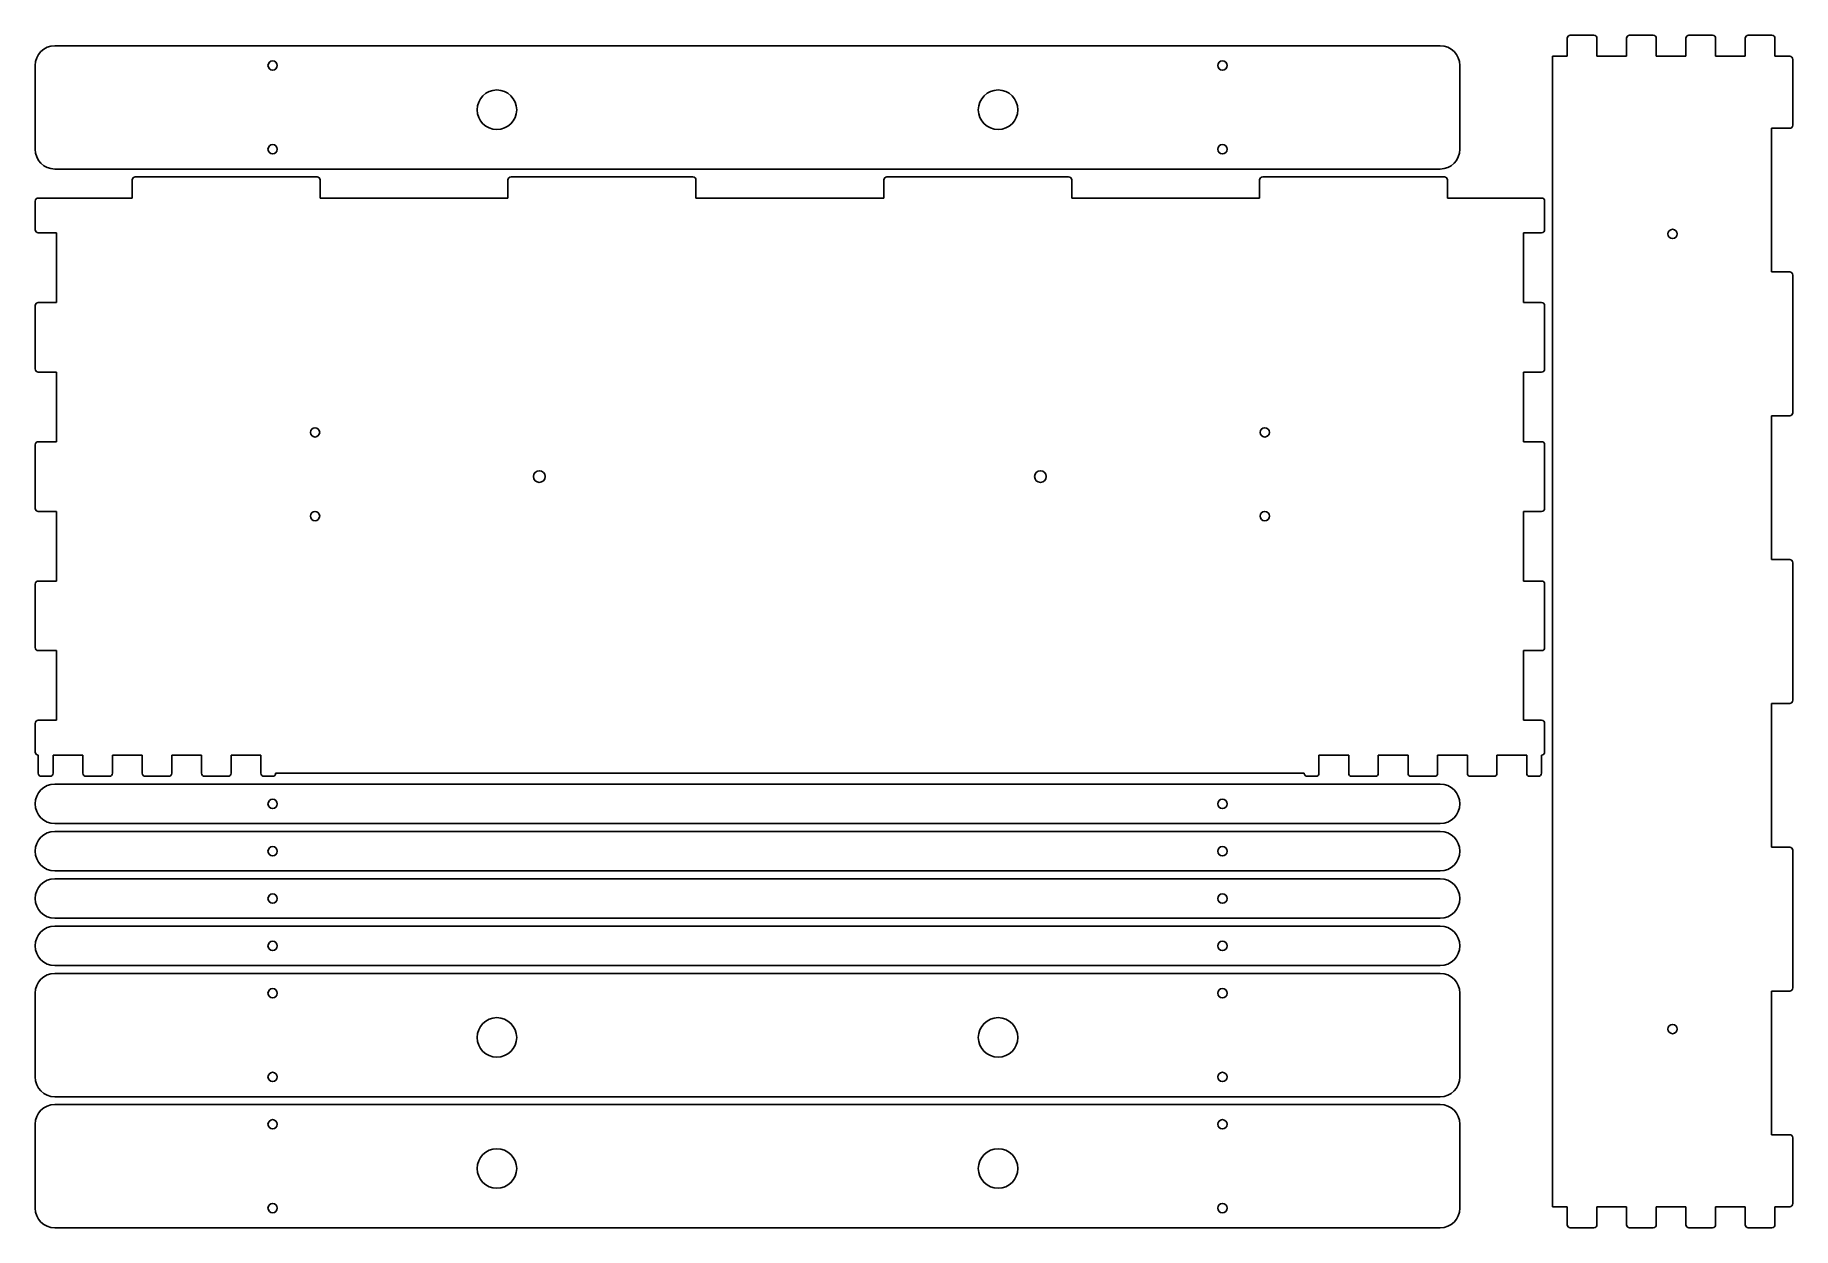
# Model space of a CAD drawing. Header units: millimetres. Extents: x 0 to 1129, y 0 to 766.
import ezdxf

# ---------------------------------------------------------------- set-up
doc = ezdxf.new("R2010")
doc.units = ezdxf.units.MM
doc.layers.add('SheetCutProfiles', color=7, linetype='CONTINUOUS')

msp = doc.modelspace()

# ---------------------------------------------------------------- linework, layer by layer
at = {"layer": 'SheetCutProfiles'}
for p, q in [((902.1, 759.2), (12.7, 759.2)), ((983.7, 764), (983.7, 752.4)), ((985.7, 766), (1000.8, 766)), ((1002.8, 752.4), (1002.8, 764)), ((1021.8, 764), (1021.8, 752.4)), ((1023.8, 766), (1038.9, 766)), ((1040.9, 752.4), (1040.9, 764)), ((1059.9, 764), (1059.9, 752.4)), ((1061.9, 766), (1077, 766)), ((1079, 752.4), (1079, 764)), ((1098, 764), (1098, 752.4)), ((1100, 766), (1115.1, 766)), ((1117.1, 752.4), (1117.1, 764)), ((0, 692.7), (0, 746.5)), ((914.8, 692.7), (914.8, 746.5)), ((974.2, 752.4), (983.7, 752.4)), ((974.2, 752.4), (974.2, 13.6)), ((1002.8, 752.4), (1021.8, 752.4)), ((1040.9, 752.4), (1059.9, 752.4)), ((1079, 752.4), (1098, 752.4)), ((1117.1, 752.4), (1126.6, 752.4)), ((1128.6, 708.2), (1128.6, 750.4)), ((1115, 706.2), (1115, 613.9)), ((1126.6, 706.2), (1115, 706.2)), ((902.1, 680), (12.7, 680)), ((62.3, 661.4), (62.3, 673)), ((181, 675), (64.3, 675)), ((183, 673), (183, 661.4)), ((303.6, 661.4), (303.6, 673)), ((422.3, 675), (305.6, 675)), ((424.3, 673), (424.3, 661.4)), ((544.9, 661.4), (544.9, 673)), ((663.6, 675), (546.9, 675)), ((665.6, 673), (665.6, 661.4)), ((786.2, 661.4), (786.2, 673)), ((904.9, 675), (788.2, 675)), ((906.9, 673), (906.9, 661.4)), ((0, 659.4), (0, 641)), ((62.3, 661.4), (2, 661.4)), ((303.6, 661.4), (183, 661.4)), ((544.9, 661.4), (424.3, 661.4)), ((786.2, 661.4), (665.6, 661.4)), ((967.2, 661.4), (906.9, 661.4)), ((969.2, 641), (969.2, 659.4)), ((2, 639), (13.6, 639)), ((13.6, 639), (13.6, 594.3)), ((955.6, 639), (967.2, 639)), ((955.6, 594.3), (955.6, 639)), ((1115, 613.9), (1126.6, 613.9)), ((1128.6, 523.5), (1128.6, 611.9)), ((0, 592.3), (0, 551.6)), ((13.6, 594.3), (2, 594.3)), ((967.2, 594.3), (955.6, 594.3)), ((969.2, 551.6), (969.2, 592.3)), ((2, 549.6), (13.6, 549.6)), ((13.6, 549.6), (13.6, 504.9)), ((955.6, 549.6), (967.2, 549.6)), ((955.6, 504.9), (955.6, 549.6)), ((1115, 521.5), (1115, 429.2)), ((1126.6, 521.5), (1115, 521.5)), ((0, 502.9), (0, 462.1)), ((13.6, 504.9), (2, 504.9)), ((967.2, 504.9), (955.6, 504.9)), ((969.2, 462.1), (969.2, 502.9)), ((2, 460.1), (13.6, 460.1)), ((13.6, 460.1), (13.6, 415.4)), ((955.6, 460.1), (967.2, 460.1)), ((955.6, 415.4), (955.6, 460.1)), ((1115, 429.2), (1126.6, 429.2)), ((1128.6, 338.8), (1128.6, 427.2)), ((0, 413.4), (0, 372.7)), ((13.6, 415.4), (2, 415.4)), ((967.2, 415.4), (955.6, 415.4)), ((969.2, 372.7), (969.2, 413.4)), ((2, 370.7), (13.6, 370.7)), ((13.6, 370.7), (13.6, 326)), ((955.6, 370.7), (967.2, 370.7)), ((955.6, 326), (955.6, 370.7)), ((1115, 336.8), (1115, 244.5)), ((1126.6, 336.8), (1115, 336.8)), ((0, 324), (0, 305.6)), ((13.6, 326), (2, 326)), ((967.2, 326), (955.6, 326)), ((969.2, 305.6), (969.2, 324)), ((2, 303.6), (2, 292)), ((11.5, 303.6), (30.6, 303.6)), ((11.5, 292), (11.5, 303.6)), ((30.6, 303.6), (30.6, 292)), ((49.6, 303.6), (68.7, 303.6)), ((49.6, 292), (49.6, 303.6)), ((68.7, 303.6), (68.7, 292)), ((87.7, 303.6), (106.8, 303.6)), ((87.7, 292), (87.7, 303.6)), ((106.8, 303.6), (106.8, 292)), ((125.8, 303.6), (144.9, 303.6)), ((125.8, 292), (125.8, 303.6)), ((144.9, 303.6), (144.9, 292)), ((824.3, 303.6), (843.4, 303.6)), ((824.3, 292), (824.3, 303.6)), ((843.4, 303.6), (843.4, 292)), ((862.4, 303.6), (881.5, 303.6)), ((862.4, 292), (862.4, 303.6)), ((881.5, 303.6), (881.5, 292)), ((900.5, 303.6), (919.6, 303.6)), ((900.5, 292), (900.5, 303.6)), ((919.6, 303.6), (919.6, 292)), ((938.6, 303.6), (957.7, 303.6)), ((938.6, 292), (938.6, 303.6)), ((957.7, 303.6), (957.7, 292)), ((967.2, 292), (967.2, 303.6)), ((4, 290), (9.5, 290)), ((902.1, 285), (12.7, 285)), ((32.6, 290), (47.6, 290)), ((70.7, 290), (85.7, 290)), ((108.8, 290), (123.8, 290)), ((146.9, 290), (152.4, 290)), ((814.8, 292), (154.4, 292)), ((816.8, 290), (822.3, 290)), ((845.4, 290), (860.4, 290)), ((883.5, 290), (898.5, 290)), ((921.6, 290), (936.6, 290)), ((959.7, 290), (965.2, 290)), ((902.1, 259.6), (12.7, 259.6)), ((12.7, 254.6), (902.1, 254.6)), ((1115, 244.5), (1126.6, 244.5)), ((1128.6, 154.1), (1128.6, 242.5)), ((12.7, 229.2), (902.1, 229.2)), ((902.1, 224.2), (12.7, 224.2)), ((902.1, 198.8), (12.7, 198.8)), ((12.7, 193.8), (902.1, 193.8)), ((12.7, 168.4), (902.1, 168.4)), ((902.1, 163.4), (12.7, 163.4)), ((0, 96.9), (0, 150.7)), ((914.8, 96.9), (914.8, 150.7)), ((1115, 152.1), (1115, 59.8)), ((1126.6, 152.1), (1115, 152.1)), ((902.1, 84.2), (12.7, 84.2)), ((12.7, 79.2), (902.1, 79.2)), ((0, 12.7), (0, 66.5)), ((914.8, 12.7), (914.8, 66.5)), ((1115, 59.8), (1126.6, 59.8)), ((1128.6, 15.6), (1128.6, 57.8)), ((974.2, 13.6), (983.7, 13.6)), ((983.7, 2), (983.7, 13.6)), ((1002.8, 13.6), (1002.8, 2)), ((1002.8, 13.6), (1021.8, 13.6)), ((1021.8, 2), (1021.8, 13.6)), ((1040.9, 13.6), (1040.9, 2)), ((1040.9, 13.6), (1059.9, 13.6)), ((1059.9, 2), (1059.9, 13.6)), ((1079, 13.6), (1079, 2)), ((1079, 13.6), (1098, 13.6)), ((1098, 2), (1098, 13.6)), ((1126.6, 13.6), (1117.1, 13.6)), ((1117.1, 13.6), (1117.1, 2)), ((12.7, 0), (902.1, 0)), ((985.7, 0), (1000.8, 0)), ((1023.8, 0), (1038.9, 0)), ((1061.9, 0), (1077, 0)), ((1100, 0), (1115.1, 0))]:
    msp.add_line(p, q, dxfattribs=at)
for centre, radius in [((152.5, 746.5), 3), ((762.3, 746.5), 3), ((296.5, 718.1), 12.7), ((618.3, 718.1), 12.7), ((152.5, 692.7), 3), ((762.3, 692.7), 3), ((1051.4, 638.3), 3), ((179.7, 510.9), 3), ((789.5, 510.9), 3), ((323.7, 482.5), 3.75), ((645.5, 482.5), 3.75), ((179.7, 457.1), 3), ((789.5, 457.1), 3), ((152.5, 272.3), 3), ((762.3, 272.3), 3), ((152.5, 241.9), 3), ((762.3, 241.9), 3), ((152.5, 211.5), 3), ((762.3, 211.5), 3), ((152.5, 181.1), 3), ((762.3, 181.1), 3), ((152.5, 150.7), 3), ((762.3, 150.7), 3), ((296.5, 122.3), 12.7), ((618.3, 122.3), 12.7), ((1051.4, 127.7), 3), ((152.5, 96.9), 3), ((762.3, 96.9), 3), ((152.5, 66.5), 3), ((762.3, 66.5), 3), ((296.5, 38.1), 12.7), ((618.3, 38.1), 12.7), ((152.5, 12.7), 3), ((762.3, 12.7), 3)]:
    msp.add_circle(centre, radius, dxfattribs=at)
for centre, radius, start, end in [((12.7, 746.5), 12.7, 90, 180), ((902.1, 746.5), 12.7, 0, 90), ((985.7, 764), 2, 90, 180), ((1000.8, 764), 2, 0, 90), ((1023.8, 764), 2, 90, 180), ((1038.9, 764), 2, 0, 90), ((1061.9, 764), 2, 90, 180), ((1077, 764), 2, 0, 90), ((1100, 764), 2, 90, 180), ((1115.1, 764), 2, 0, 90), ((1126.6, 750.4), 2, 0, 90), ((1126.6, 708.2), 2, -90, 0), ((12.7, 692.7), 12.7, 180, -90), ((902.1, 692.7), 12.7, -90, 0), ((64.3, 673), 2, 90, 180), ((181, 673), 2, 0, 90), ((305.6, 673), 2, 90, 180), ((422.3, 673), 2, 0, 90), ((546.9, 673), 2, 90, 180), ((663.6, 673), 2, 0, 90), ((788.2, 673), 2, 90, 180), ((904.9, 673), 2, 0, 90), ((2, 659.4), 2, 90, 180), ((967.2, 659.4), 2, 0, 90), ((2, 641), 2, 180, -90), ((967.2, 641), 2, -90, 0), ((1126.6, 611.9), 2, 0, 90), ((2, 592.3), 2, 90, 180), ((967.2, 592.3), 2, 0, 90), ((2, 551.6), 2, 180, -90), ((967.2, 551.6), 2, -90, 0), ((1126.6, 523.5), 2, -90, 0), ((2, 502.9), 2, 90, 180), ((967.2, 502.9), 2, 0, 90), ((2, 462.1), 2, 180, -90), ((967.2, 462.1), 2, -90, 0), ((1126.6, 427.2), 2, 0, 90), ((2, 413.4), 2, 90, 180), ((967.2, 413.4), 2, 0, 90), ((2, 372.7), 2, 180, -90), ((967.2, 372.7), 2, -90, 0), ((1126.6, 338.8), 2, -90, 0), ((2, 324), 2, 90, 180), ((967.2, 324), 2, 0, 90), ((2, 305.6), 2, 180, -90), ((967.2, 305.6), 2, -90, 0), ((12.7, 272.3), 12.7, 90, -90), ((4, 292), 2, 180, -90), ((9.5, 292), 2, -90, 0), ((32.6, 292), 2, 180, -90), ((47.6, 292), 2, -90, 0), ((70.7, 292), 2, 180, -90), ((85.7, 292), 2, -90, 0), ((108.8, 292), 2, 180, -90), ((123.8, 292), 2, -90, 0), ((146.9, 292), 2, 180, -90), ((152.4, 292), 2, -90, 0), ((816.8, 292), 2, 180, -90), ((822.3, 292), 2, -90, 0), ((845.4, 292), 2, 180, -90), ((860.4, 292), 2, -90, 0), ((883.5, 292), 2, 180, -90), ((898.5, 292), 2, -90, 0), ((902.1, 272.3), 12.7, -90, 90), ((921.6, 292), 2, 180, -90), ((936.6, 292), 2, -90, 0), ((959.7, 292), 2, 180, -90), ((965.2, 292), 2, -90, 0), ((12.7, 241.9), 12.7, 90, -90), ((902.1, 241.9), 12.7, -90, 90), ((1126.6, 242.5), 2, 0, 90), ((12.7, 211.5), 12.7, 90, -90), ((902.1, 211.5), 12.7, -90, 90), ((12.7, 181.1), 12.7, 90, -90), ((902.1, 181.1), 12.7, -90, 90), ((12.7, 150.7), 12.7, 90, 180), ((902.1, 150.7), 12.7, 0, 90), ((1126.6, 154.1), 2, -90, 0), ((12.7, 96.9), 12.7, 180, -90), ((902.1, 96.9), 12.7, -90, 0), ((12.7, 66.5), 12.7, 90, 180), ((902.1, 66.5), 12.7, 0, 90), ((1126.6, 57.8), 2, 0, 90), ((12.7, 12.7), 12.7, 180, -90), ((902.1, 12.7), 12.7, -90, 0), ((1126.6, 15.6), 2, -90, 0), ((985.7, 2), 2, 180, -90), ((1000.8, 2), 2, -90, 0), ((1023.8, 2), 2, 180, -90), ((1038.9, 2), 2, -90, 0), ((1061.9, 2), 2, 180, -90), ((1077, 2), 2, -90, 0), ((1100, 2), 2, 180, -90), ((1115.1, 2), 2, -90, 0)]:
    msp.add_arc(centre, radius, start, end, dxfattribs=at)

doc.saveas('drawing.dxf')
